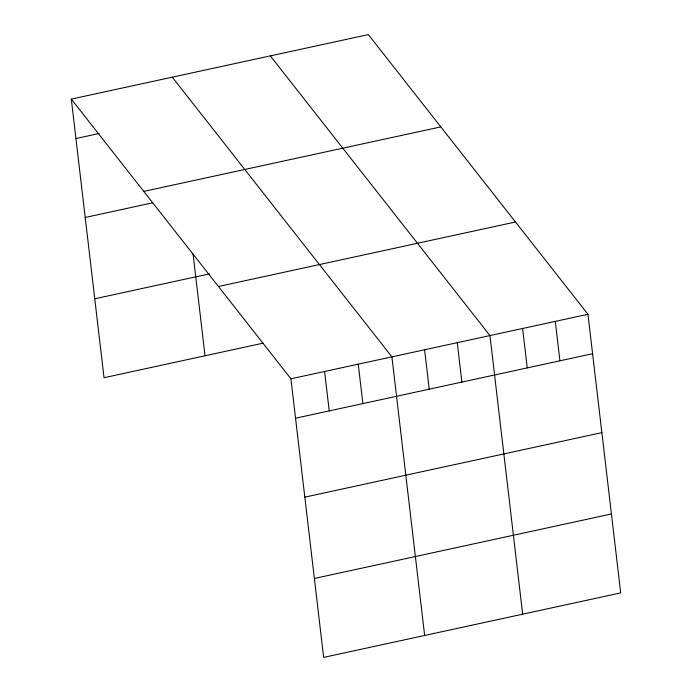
<?xml version="1.0" encoding="UTF-8"?>
<svg xmlns="http://www.w3.org/2000/svg" width="692" height="692" viewBox="0 0 692 692"><rect width="100%" height="100%" fill="white"/><g stroke="black" fill="none" stroke-linecap="round" stroke-linejoin="round"><path stroke-width="1.04" d="M71.302 99.103L368.352 34.6L587.966 314.289L620.698 592.897L323.648 657.4L290.917 378.792L71.302 99.103L104.034 377.711L263.003 343.189M75.938 138.53L99.077 133.495M143.78 191.399L440.821 126.895M85.211 217.461L152.543 202.834M94.761 298.78L209.46 273.876M218.447 286.497L515.497 221.994M290.917 378.792L587.966 314.289M295.553 418.21L592.594 353.707M304.826 497.141L601.867 432.638M314.376 578.469L611.425 513.966M270.33 55.888L489.945 335.577L522.668 614.185M172.299 77.175L391.914 356.864L424.646 635.472M555.287 321.382L559.923 360.8M522.616 328.475L527.243 367.902M457.265 342.67L461.893 382.088M424.594 349.763L429.222 389.189M358.248 364.174L362.885 403.592M324.583 371.483L329.219 410.901M193.059 253.912L205.031 355.783"/></g></svg>
